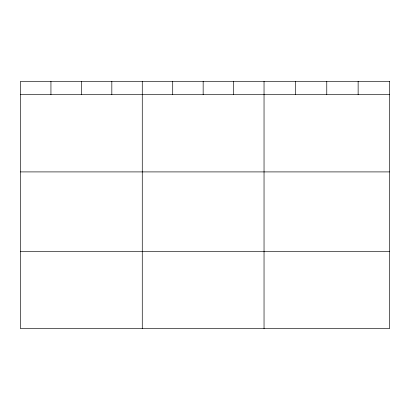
<?xml version="1.0" encoding="UTF-8"?>
<svg xmlns="http://www.w3.org/2000/svg" width="410" height="410" viewBox="0 0 410 410"><rect width="100%" height="100%" fill="white"/><g stroke="black" fill="none" stroke-linecap="round" stroke-linejoin="round"><path stroke-width="0.61" d="M20.5 94.695L389.5 94.695M20.5 171.908L389.5 171.908M20.5 251.453L389.5 251.453M358.135 81.334L358.135 94.695M326.77 81.334L326.77 94.695M295.405 81.334L295.405 94.695M264.04 81.334L264.04 328.666M233.597 81.334L233.597 94.695M203.155 81.334L203.155 94.695M172.712 81.334L172.712 94.695M142.27 81.334L142.27 328.666M111.827 81.334L111.827 94.695M81.385 81.334L81.385 94.695M50.942 81.334L50.942 94.695M389.5 81.334L20.5 81.334L20.5 328.666L389.5 328.666L389.5 81.334"/></g></svg>
